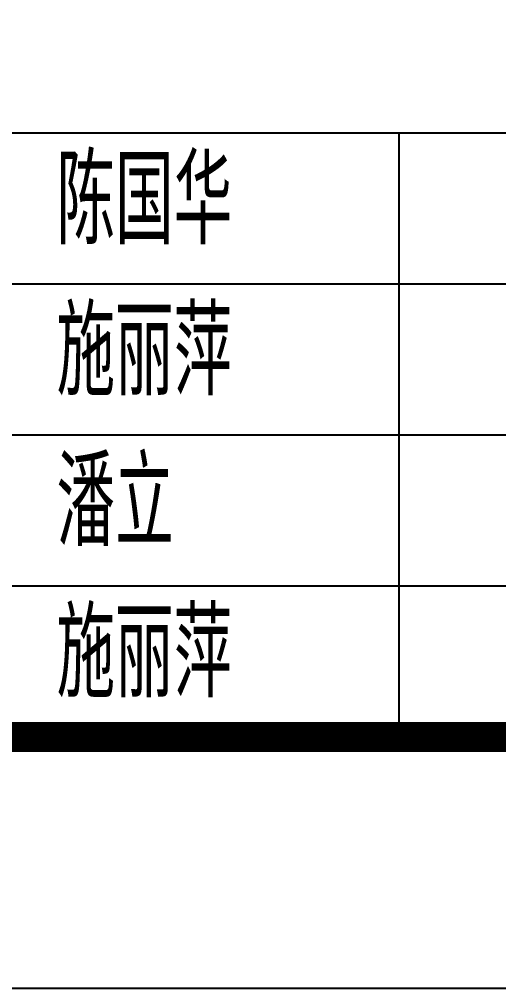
# Model space of a CAD drawing. Extents: x -2331248 to -1198620, y -977263 to -545844.
# Drawn here: x -1620327 to -1617946, y -676588 to -671773 of the extents above; entities that cross this region are included whole.
import ezdxf

# ---------------------------------------------------------------- set-up
doc = ezdxf.new("R2010")
doc.units = 0
doc.header["$LTSCALE"] = 1000
doc.header["$MEASUREMENT"] = 0
doc.layers.get('0').update_dxf_attribs({"linetype": 'CONTINUOUS'})
doc.layers.add('PUB_TITLE', color=4, linetype='CONTINUOUS')
doc.layers.add('t图框', color=222, linetype='CONTINUOUS')
doc.styles.add('HZTXT', font='tssdeng.shx', dxfattribs={"width": 0.7, "bigfont": 'tssdchn.shx'})

# ---------------------------------------------------------------- blocks, each defined once
blk = doc.blocks.new('ASDDA')
at = {"layer": 't图框'}
for p, q in [((-273365.6, 3064018.5), (-295865.6, 3064018.5)), ((-291865.6, 3064018.5), (-291865.6, 3061618.5)), ((-283365.6, 3063418.5), (-295865.6, 3063418.5)), ((-283365.6, 3062818.5), (-295865.6, 3062818.5)), ((-283365.6, 3062218.5), (-295865.6, 3062218.5)), ((-315865.6, 3061618.4), (-273365.6, 3061618.4))]:
    blk.add_line(p, q, dxfattribs=at)
at = {"layer": 't图框', "style": 'HZTXT', "width": 0.7}
for s, p in [('陈国华', (-293226.3, 3063576.3)), ('施丽萍', (-293226.3, 3062976.3)), ('潘立', (-293226.3, 3062376.3)), ('施丽萍', (-293226.3, 3061776.3))]:
    blk.add_text(s, height=350.01, dxfattribs=at).set_placement(p)

msp = doc.modelspace()

# ---------------------------------------------------------------- linework, layer by layer
at = {"layer": 'PUB_TITLE'}
msp.add_lwpolyline([(-1699191, -676588.1), (-1699191, -602338.1), (-1594066, -602338.1), (-1594066, -676588.1)], close=True, dxfattribs=at)
at = {"layer": 'PUB_TITLE', "const_width": 150}
msp.add_lwpolyline([(-1696066, -603588.1), (-1595316, -603588.1), (-1595316, -675338.1), (-1696066, -675338.1)], close=True, dxfattribs=at)

# ---------------------------------------------------------------- block references
at = {"lineweight": -3, "xscale": 1.250016957928892, "yscale": 1.250016958278138, "zscale": 1.250016957604765}
msp.add_blockref('ASDDA', (-1253604.4, -4502413.1), dxfattribs=at)

doc.saveas('drawing.dxf')
